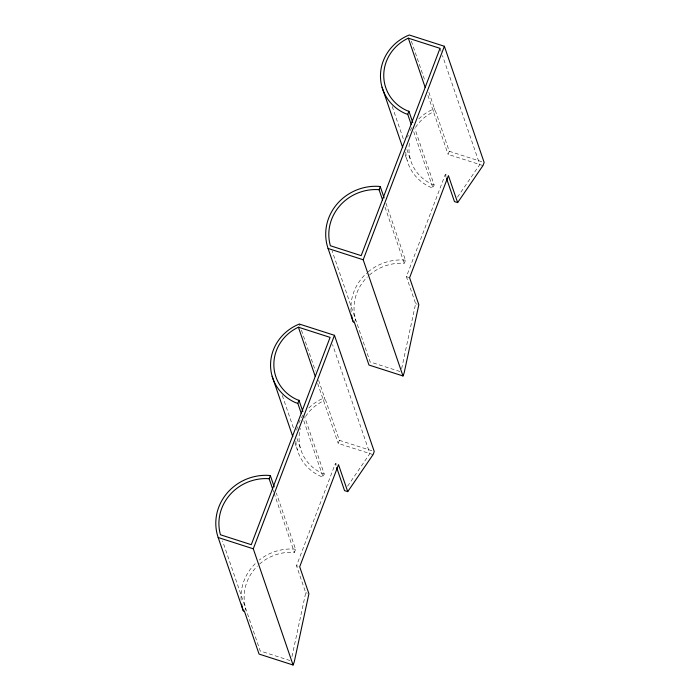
<?xml version="1.0" encoding="UTF-8"?>
<svg xmlns="http://www.w3.org/2000/svg" width="700" height="700" viewBox="0 0 700 700"><rect width="100%" height="100%" fill="white"/><g stroke="black" fill="none" stroke-linecap="round" stroke-linejoin="round"><path stroke-width="0.53" stroke-dasharray="3.5 2.62" d="M291.97 656.617L305.725 592.725L296.494 565.749L335.317 463.645L336.91 464.153M401.651 368.646L415.634 303.678L406.402 276.701L445.226 174.606L446.819 175.114M308.875 407.951A45.01 42.63 -18.9 0 1 324.572 397.705L323.627 400.873A42.105 39.883 -18.9 0 0 304.771 417.777M418.784 118.913A45.01 42.63 -18.9 0 1 434.481 108.666L433.536 111.834A42.105 39.883 -18.9 0 0 414.68 128.739M244.51 611.546L245.682 608.449A45.649 43.242 -18.9 0 1 257.373 566.081M354.41 322.507L355.591 319.41A45.649 43.242 -18.9 0 1 367.281 277.043M259.543 564.069A45.649 43.242 -18.9 0 1 293.405 552.317L294.385 552.449L295.584 549.308L276.316 493.036M295.855 441.105A45.01 42.63 -18.9 0 0 320.618 476.254L323.059 477.041L324.223 473.979L304.605 416.684M369.442 275.03A45.649 43.242 -18.9 0 1 403.314 263.279L404.294 263.41L405.484 260.26L385.175 200.926M405.764 152.066A45.01 42.63 -18.9 0 0 430.526 187.215L432.967 188.002L434.131 184.94L414.864 128.669M373.074 454.606L338.196 443.406L339.369 440.317L324.809 397.775M482.983 165.567L448.096 154.367L449.278 151.279L434.709 108.736M457.476 197.173L479.789 164.544L442.47 55.545M347.567 486.211L369.88 453.582L332.561 344.584M405.484 260.26L403.734 260.015A48.685 46.113 -18.9 0 0 367.5 272.414M295.584 549.308L293.825 549.054A48.685 46.113 -18.9 0 0 259.262 560.061M434.131 184.94L432.451 184.398A42.105 39.883 -18.9 0 1 409.762 141.374M324.223 473.979L322.551 473.436A42.105 39.883 -18.9 0 1 300.326 428.374M449.278 151.279L483.131 162.146M406.402 276.701L408.791 277.471M415.634 303.678L417.235 304.194M399.936 371.507L370.151 361.953L332.115 250.862M339.369 440.317L373.223 451.185M296.494 565.749L298.086 566.256M305.725 592.725L307.326 593.233M290.027 660.555L260.243 650.991L222.565 540.925M440.002 48.344L441.061 51.424M411.364 41.143L425.023 81.043M428.873 92.295L434.481 108.666M427.928 95.462L448.096 154.367M445.226 174.606L446.25 177.599M413.7 131.731L432.967 188.002M392.201 106.461L403.41 139.204M406.919 149.433L410.769 160.685M405.178 154.761L407.277 160.904M385.026 207.139L404.294 263.41M299.355 324.039L300.055 326.086M301.455 330.181L315.464 371.105M318.614 380.31L324.572 397.705M317.678 383.477L338.196 443.406M335.317 463.645L336 465.64M303.791 420.77L323.059 477.041M282.301 395.5L293.86 429.266M297.01 438.471L300.86 449.724M294.928 442.776L297.377 449.942M273.017 490.035L273.717 492.082M274.067 493.106L294.385 552.449M241.132 600.049A48.685 46.113 -18.9 0 1 255.981 562.914M296.678 430.115A45.01 42.63 -18.9 0 1 297.701 426.186M298.716 423.308A45.01 42.63 -18.9 0 1 302.969 415.144M351.12 312.043A48.685 46.113 -18.9 0 1 366.686 273.131M407.61 137.148A45.01 42.63 -18.9 0 1 408.266 135.222M410.296 130.541A45.01 42.63 -18.9 0 1 412.317 126.962"/><path stroke-width="1.05" d="M272.668 489.011L269.168 478.782L270.358 475.641L268.608 475.387A48.685 46.113 -18.9 0 0 218.173 537.521L243.399 611.188L244.51 611.546L259.07 654.08L293.072 665L294.254 661.903L308.919 593.749L299.688 566.773L338.511 464.669L347.743 491.645L344.549 490.621L336.683 467.644M301.341 413.613L297.832 403.384L299.005 400.312L297.325 399.779A42.105 39.883 -18.9 0 1 273.849 363.93A42.105 39.883 -18.9 0 1 298.41 327.206L330.094 337.382L251.274 544.679L220.465 534.782A45.649 43.242 -18.9 0 1 268.188 478.651L269.168 478.782M382.576 199.972L379.067 189.744L380.266 186.602L378.516 186.349A48.685 46.113 -18.9 0 0 328.081 248.483L353.299 322.149L354.41 322.507L368.979 365.041L402.981 375.961L404.154 372.864L418.828 304.71L409.588 277.734L448.411 175.63L457.651 202.606L454.457 201.582L446.591 178.596M411.25 124.574L407.741 114.345L408.914 111.274L407.234 110.74A42.105 39.883 -18.9 0 1 383.757 74.891A42.105 39.883 -18.9 0 1 408.319 38.167L440.002 48.344L361.183 255.64L330.365 245.744A45.649 43.242 -18.9 0 1 378.088 189.612L379.067 189.744M293.072 665L253.286 548.8L334.469 335.317L299.355 324.039A45.01 42.63 -18.9 0 0 270.611 362.933A45.01 42.63 -18.9 0 0 295.4 402.588L297.832 403.384M402.981 375.961L363.195 259.761L444.369 46.27L409.255 35A45.01 42.63 -18.9 0 0 380.52 73.894A45.01 42.63 -18.9 0 0 405.309 113.549L407.741 114.345M457.651 202.606L482.983 165.567L484.155 162.479L444.369 46.27M347.743 491.645L373.074 454.606L374.246 451.517L334.469 335.317M328.081 248.483L363.195 259.761M218.173 537.521L253.286 548.8M408.319 38.167L425.127 87.281M408.914 111.274L412.764 122.526M382.06 87.237L402.727 147.604M380.266 186.602L384.116 197.855M298.41 327.206L315.219 376.32M299.005 400.312L302.855 411.565M272.151 376.276L292.819 436.642M270.358 475.641L274.216 486.894M243.075 610.207A48.685 46.113 -18.9 0 1 241.614 604.161M352.975 321.169A48.685 46.113 -18.9 0 1 351.523 315.123"/></g></svg>
